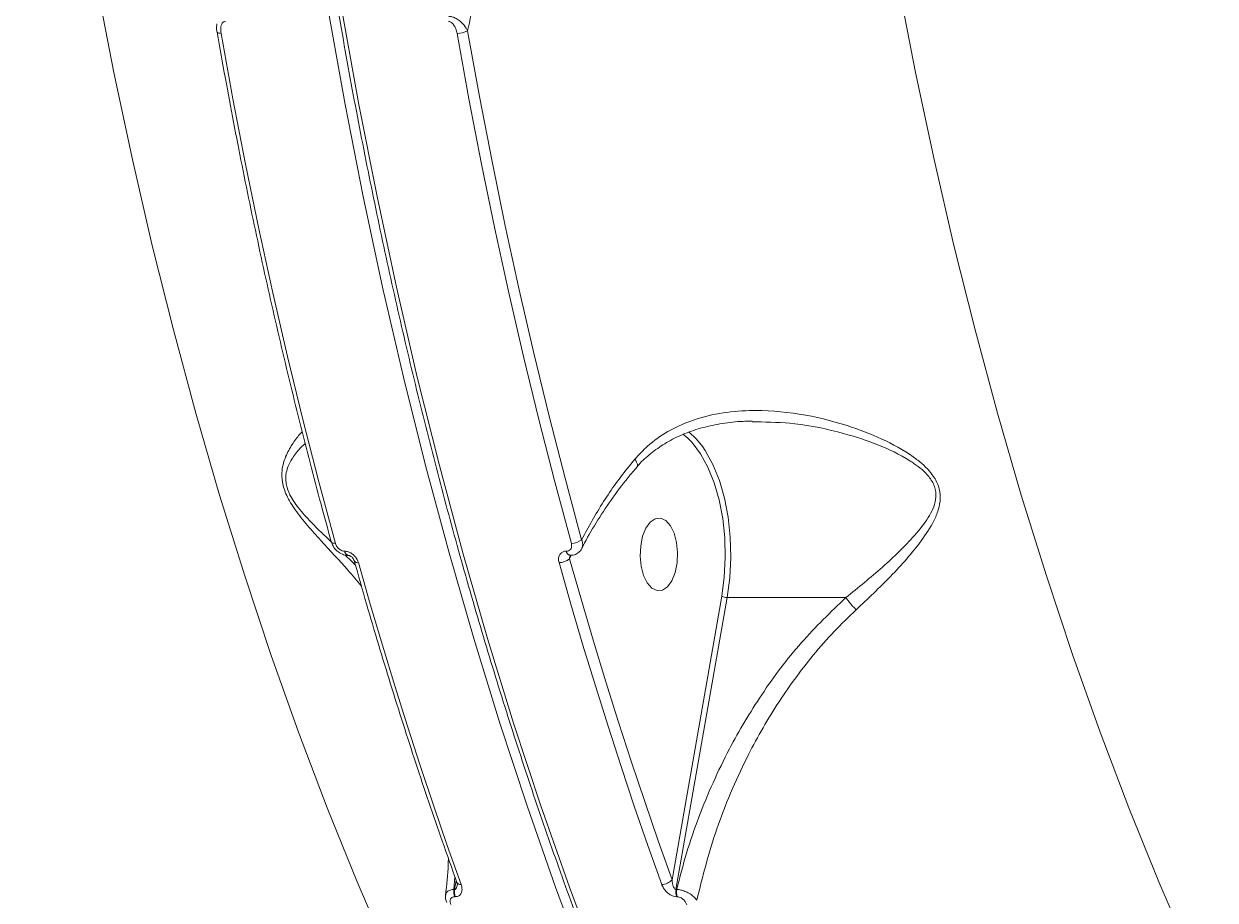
# Model space of a CAD drawing. Header units: millimetres. Extents: x -5550 to 7488, y -4093 to 4627.
# Drawn here: x -1871.7 to -1724.1, y 1750 to 1858.6 of the extents above; entities that cross this region are included whole.
import ezdxf

# ---------------------------------------------------------------- set-up
doc = ezdxf.new("R2010")
doc.units = ezdxf.units.MM
doc.layers.add('DIKOM_ОБЪЕКТ', color=7, linetype='Continuous')

msp = doc.modelspace()

# ---------------------------------------------------------------- linework, layer by layer
at = {"layer": 'DIKOM_ОБЪЕКТ', "color": 7, "linetype": 'Continuous', "lineweight": 15}
for p, q in [((-1781.461, 1809.283), (-1780.95, 1809.258)), ((-1790.029, 1807.756), (-1789.47, 1807.287)), ((-1831.929, 1793.239), (-1831.957, 1793.239)), ((-1831.504, 1792.714), (-1831.476, 1792.714)), ((-1804.471, 1793.239), (-1804.499, 1793.239)), ((-1804.08, 1792.301), (-1803.885, 1792.746)), ((-1804.046, 1792.714), (-1804.018, 1792.714)), ((-1785.222, 1787.653), (-1791.382, 1752.532)), ((-1790.891, 1751.337), (-1784.55, 1787.492)), ((-1769.84, 1787.492), (-1784.55, 1787.492)), ((-1818.409, 1751.337), (-1818.291, 1752.908)), ((-1818.126, 1752.443), (-1818.32, 1751.337)), ((-1818.32, 1751.337), (-1818.409, 1751.337)), ((-1790.803, 1751.337), (-1790.891, 1751.337)), ((-1818.342, 1750.438), (-1818.254, 1750.438)), ((-1790.824, 1750.438), (-1790.736, 1750.438))]:
    msp.add_line(p, q, dxfattribs=at)
at = {"layer": 'DIKOM_ОБЪЕКТ', "color": 7, "linetype": 'Continuous', "lineweight": 15, "flags": 128}
for points in [[(-1845.061, 1991.842), (-1844.955, 1979.654), (-1844.667, 1967.478), (-1844.196, 1955.323), (-1843.545, 1943.2), (-1842.713, 1931.119), (-1841.7, 1919.089), (-1840.508, 1907.122), (-1839.138, 1895.227), (-1837.59, 1883.414), (-1835.867, 1871.693), (-1833.969, 1860.075), (-1831.898, 1848.568), (-1829.656, 1837.183), (-1827.245, 1825.928), (-1824.667, 1814.815), (-1821.924, 1803.851), (-1819.018, 1793.046), (-1815.951, 1782.41), (-1812.728, 1771.951), (-1809.349, 1761.678), (-1805.818, 1751.6), (-1802.138, 1741.725)], [(-1800.423, 1741.725), (-1804.103, 1751.6), (-1807.634, 1761.678), (-1811.013, 1771.951), (-1814.237, 1782.41), (-1817.303, 1793.046), (-1820.209, 1803.851), (-1822.953, 1814.815), (-1825.531, 1825.928), (-1827.942, 1837.183), (-1830.184, 1848.568), (-1832.254, 1860.075), (-1834.152, 1871.693), (-1835.876, 1883.414), (-1837.423, 1895.227), (-1838.794, 1907.122), (-1839.986, 1919.089), (-1840.998, 1931.119), (-1841.831, 1943.2), (-1842.482, 1955.323), (-1842.952, 1967.478), (-1843.24, 1979.654), (-1843.347, 1991.842)], [(-1871.71, 1930.997), (-1870.648, 1919.529), (-1869.407, 1908.129), (-1867.987, 1896.809), (-1866.39, 1885.577), (-1864.617, 1874.446), (-1862.67, 1863.424), (-1860.551, 1852.523), (-1858.262, 1841.753), (-1855.805, 1831.123), (-1853.181, 1820.643), (-1850.395, 1810.324), (-1847.448, 1800.175), (-1844.342, 1790.205), (-1841.082, 1780.423), (-1837.669, 1770.839), (-1834.107, 1761.461), (-1830.4, 1752.299), (-1826.551, 1743.361)], [(-1727.205, 1743.361), (-1731.054, 1752.299), (-1734.762, 1761.461), (-1738.323, 1770.839), (-1741.736, 1780.423), (-1744.997, 1790.205), (-1748.102, 1800.175), (-1751.049, 1810.324), (-1753.836, 1820.643), (-1756.459, 1831.123), (-1758.916, 1841.753), (-1761.206, 1852.523), (-1763.325, 1863.424), (-1765.271, 1874.446), (-1767.044, 1885.577), (-1768.641, 1896.809), (-1770.061, 1908.129), (-1771.302, 1919.529), (-1772.364, 1930.997)], [(-1847.766, 1857.539), (-1847.76, 1857.521), (-1847.722, 1857.476), (-1847.65, 1857.439), (-1847.548, 1857.412), (-1847.42, 1857.395), (-1847.269, 1857.39)], [(-1833.107, 1794.211), (-1835.167, 1801.85), (-1837.146, 1809.569), (-1839.042, 1817.365), (-1840.856, 1825.236), (-1842.586, 1833.176), (-1844.232, 1841.185), (-1845.793, 1849.257), (-1847.269, 1857.39)], [(-1818.022, 1857.39), (-1816.547, 1849.257), (-1814.986, 1841.185), (-1813.34, 1833.176), (-1811.61, 1825.236), (-1809.796, 1817.365), (-1807.899, 1809.569), (-1805.92, 1801.85), (-1803.86, 1794.211)], [(-1802.585, 1794.649), (-1804.64, 1802.271), (-1806.615, 1809.973), (-1808.507, 1817.752), (-1810.317, 1825.605), (-1812.044, 1833.529), (-1813.686, 1841.519), (-1815.244, 1849.574), (-1816.716, 1857.689)], [(-1789.47, 1807.287), (-1788.895, 1806.7), (-1787.856, 1805.318), (-1786.937, 1803.644), (-1786.16, 1801.718), (-1785.543, 1799.584), (-1785.101, 1797.293), (-1784.844, 1794.898), (-1784.778, 1792.455), (-1784.905, 1790.021), (-1785.222, 1787.653)], [(-1787.562, 1806.149), (-1788.339, 1807.134), (-1789.28, 1808.042)], [(-1784.55, 1787.492), (-1784.223, 1789.934), (-1784.092, 1792.444), (-1784.16, 1794.964), (-1784.425, 1797.434), (-1784.881, 1799.797), (-1785.517, 1801.997), (-1786.319, 1803.983), (-1787.267, 1805.709), (-1787.562, 1806.149)], [(-1791.009, 1790.594), (-1791.417, 1789.587), (-1791.955, 1788.844), (-1792.578, 1788.425), (-1793.237, 1788.365), (-1793.878, 1788.667), (-1794.449, 1789.307), (-1794.905, 1790.234), (-1795.207, 1791.372), (-1795.332, 1792.63), (-1795.269, 1793.905), (-1795.024, 1795.094), (-1794.616, 1796.101), (-1794.079, 1796.844), (-1793.455, 1797.263), (-1792.796, 1797.324), (-1792.155, 1797.022), (-1791.584, 1796.381), (-1791.129, 1795.454), (-1790.826, 1794.316), (-1790.702, 1793.058), (-1790.764, 1791.783), (-1791.009, 1790.594)], [(-1833.617, 1794.418), (-1833.612, 1794.404), (-1833.569, 1794.338), (-1833.494, 1794.284), (-1833.389, 1794.244), (-1833.258, 1794.219), (-1833.107, 1794.211)], [(-1791.382, 1752.532), (-1793.093, 1757.349), (-1794.77, 1762.212), (-1796.411, 1767.12), (-1798.017, 1772.072), (-1799.587, 1777.067), (-1801.121, 1782.104), (-1802.619, 1787.183), (-1804.08, 1792.301)], [(-1817.519, 1751.959), (-1819.234, 1756.787), (-1820.915, 1761.662), (-1822.56, 1766.582), (-1824.17, 1771.545), (-1825.744, 1776.552), (-1827.281, 1781.602), (-1828.783, 1786.692), (-1830.247, 1791.822)], [(-1805.389, 1791.822), (-1803.925, 1786.692), (-1802.424, 1781.602), (-1800.886, 1776.552), (-1799.312, 1771.545), (-1797.702, 1766.582), (-1796.057, 1761.662), (-1794.377, 1756.787), (-1792.661, 1751.959)]]:
    msp.add_lwpolyline(points, dxfattribs=at)
at = {"layer": 'DIKOM_ОБЪЕКТ', "color": 7, "linetype": 'Continuous', "lineweight": 15}
for centre, radius, start, end in [((-1818.009, 1860.336), 2.946, 269.73709, 296.03406), ((-1803.864, 1796.296), 2.085, 270.09569, 307.83764), ((-1831.363, 1793.293), 0.596, 185.22254, 256.28381), ((-1831.338, 1793.292), 0.593, 185.13276, 256.90926), ((-1805.379, 1793.824), 2.002, 269.70337, 310.45455), ((-1803.911, 1793.291), 0.591, 185.04756, 257.39982), ((-1803.877, 1793.294), 0.597, 185.2804, 256.09136), ((-1830.34, 1792.325), 0.511, 215.14306, 280.4652), ((-1784.565, 1788.909), 1.418, 242.4004, 270.62927), ((-1792.667, 1753.685), 1.726, 270.1966, 318.10338), ((-1816.63, 1751.017), 1.807, 169.80255, 198.70157), ((-1816.542, 1751.017), 1.807, 169.80255, 198.70157), ((-1817.599, 1752.473), 0.52, 212.52862, 278.87145), ((-1789.109, 1751.017), 1.81, 169.82629, 198.67783), ((-1789.021, 1751.017), 1.81, 169.82835, 198.69087)]:
    msp.add_arc(centre, radius, start, end, dxfattribs=at)
for points, knots in [([(-1843.831, 1991.843), (-1843.824, 1989.822), (-1843.804, 1983.963), (-1843.646, 1974.268), (-1843.304, 1962.769), (-1842.797, 1951.293), (-1842.128, 1939.848), (-1841.298, 1928.443), (-1840.307, 1917.086), (-1839.156, 1905.786), (-1837.846, 1894.552), (-1836.377, 1883.391), (-1834.751, 1872.313), (-1832.968, 1861.325), (-1831.031, 1850.435), (-1828.941, 1839.653), (-1826.699, 1828.986), (-1824.307, 1818.442), (-1821.767, 1808.029), (-1819.08, 1797.755), (-1816.249, 1787.627), (-1813.275, 1777.653), (-1810.161, 1767.841), (-1806.91, 1758.198), (-1803.523, 1748.731), (-1800.004, 1739.447), (-1796.354, 1730.354), (-1792.576, 1721.458), (-1788.674, 1712.766), (-1784.65, 1704.284), (-1780.507, 1696.019), (-1776.248, 1687.977), (-1771.877, 1680.164), (-1767.396, 1672.586), (-1762.809, 1665.249), (-1758.119, 1658.158), (-1753.33, 1651.318), (-1748.446, 1644.735), (-1743.469, 1638.414), (-1738.404, 1632.36), (-1733.255, 1626.577), (-1728.025, 1621.07), (-1722.718, 1615.842), (-1717.338, 1610.899), (-1711.89, 1606.243), (-1706.377, 1601.879), (-1700.804, 1597.809), (-1695.175, 1594.039), (-1689.495, 1590.564), (-1683.766, 1587.41), (-1679.081, 1585.042), (-1676.294, 1583.837), (-1675.444, 1583.47)], [0, 0, 0, 0, 0.0107474, 0.0311662, 0.0515854, 0.0720045, 0.0924238, 0.1128432, 0.1332627, 0.1536823, 0.1741021, 0.1945222, 0.2149425, 0.235363, 0.2557839, 0.276205, 0.2966265, 0.3170483, 0.3374705, 0.3578932, 0.3783163, 0.3987398, 0.419164, 0.4395885, 0.4600137, 0.4804392, 0.5008656, 0.5212925, 0.54172, 0.5621479, 0.5825766, 0.6030058, 0.6234355, 0.6438659, 0.6642965, 0.6847276, 0.705159, 0.7255904, 0.7460216, 0.7664526, 0.7868831, 0.8073125, 0.8277408, 0.8481673, 0.8685918, 0.8890133, 0.9094319, 0.9298469, 0.9502576, 0.9706631, 0.9910635, 1, 1, 1, 1]), ([(-1816.716, 1857.689), (-1816.12, 1860.418), (-1814.929, 1865.877), (-1812.469, 1874.048), (-1809.526, 1882.171), (-1805.749, 1890.839), (-1801.825, 1898.288), (-1797.937, 1904.508), (-1794.681, 1909.081), (-1791.229, 1913.336), (-1788.66, 1915.848), (-1787.449, 1917.032)], [0, 0, 0, 0, 0.1269749, 0.2539551, 0.3836726, 0.5133758, 0.674673, 0.756562, 0.8384278, 0.9238218, 1, 1, 1, 1]), ([(-1847.269, 1857.39), (-1847.297, 1857.666), (-1847.337, 1858.064), (-1847.206, 1858.512), (-1847.061, 1858.73), (-1846.891, 1858.846), (-1846.774, 1858.858), (-1846.722, 1858.864)], [0, 0, 0, 0, 0.4370895, 0.6288865, 0.7909282, 0.9060552, 1, 1, 1, 1]), ([(-1816.716, 1857.689), (-1816.841, 1857.924), (-1817.087, 1858.387), (-1817.663, 1858.943), (-1818.211, 1859.281), (-1818.676, 1859.46), (-1818.945, 1859.488), (-1819.084, 1859.502)], [0, 0, 0, 0, 0.2736181, 0.5372366, 0.7207868, 0.8565588, 1, 1, 1, 1]), ([(-1819.084, 1858.864), (-1819.014, 1858.855), (-1818.876, 1858.837), (-1818.649, 1858.691), (-1818.394, 1858.409), (-1818.153, 1857.953), (-1818.067, 1857.584), (-1818.022, 1857.39)], [0, 0, 0, 0, 0.1189668, 0.2374181, 0.412311, 0.6910214, 1, 1, 1, 1]), ([(-1847.789, 1858.562), (-1847.797, 1858.524), (-1847.86, 1858.234), (-1847.831, 1857.883), (-1847.77, 1857.581), (-1847.762, 1857.539)], [0, 0, 0, 0, 0.1131638, 0.8769609, 1, 1, 1, 1]), ([(-1847.766, 1857.539), (-1847.426, 1855.629), (-1846.44, 1850.09), (-1844.691, 1841.002), (-1842.47, 1830.319), (-1840.096, 1819.759), (-1837.573, 1809.33), (-1835.393, 1800.9), (-1834.04, 1795.964), (-1833.617, 1794.418)], [0, 0, 0, 0, 0.0879775, 0.2551304, 0.422289, 0.5894516, 0.7566164, 0.9237846, 1, 1, 1, 1]), ([(-1768.557, 1785.988), (-1767.105, 1787.359), (-1764.163, 1790.139), (-1760.948, 1793.774), (-1759.101, 1796.554), (-1758.339, 1798.35), (-1758.06, 1799.805), (-1758.285, 1801.331), (-1759.215, 1802.997), (-1760.429, 1804.135), (-1762.499, 1805.678), (-1765.397, 1807.244), (-1770.143, 1809.06), (-1775.656, 1810.39), (-1781.01, 1810.808), (-1785.564, 1810.39), (-1788.983, 1809.507), (-1791.969, 1808.115), (-1794.259, 1806.516), (-1795.476, 1805.199), (-1795.987, 1804.646)], [0, 0, 0, 0, 0.0952093, 0.1929557, 0.2447995, 0.2710695, 0.2981706, 0.3242906, 0.3503883, 0.3910761, 0.4019419, 0.4719633, 0.543809, 0.6393956, 0.7378521, 0.7988548, 0.8613638, 0.9113745, 0.9628374, 1, 1, 1, 1]), ([(-1795.71, 1803.667), (-1795.637, 1803.761), (-1795.141, 1804.401), (-1794.003, 1805.386), (-1792.285, 1806.62), (-1790.316, 1807.634), (-1788.137, 1808.435), (-1785.756, 1808.986), (-1783.51, 1809.31), (-1782.046, 1809.337), (-1781.449, 1809.348)], [0, 0, 0, 0, 0.0225658, 0.1535371, 0.2887932, 0.4312197, 0.579289, 0.7321695, 0.8907818, 1, 1, 1, 1]), ([(-1780.95, 1809.258), (-1779.358, 1809.231), (-1775.735, 1809.168), (-1770.669, 1808.042), (-1765.866, 1806.534), (-1762.961, 1805.139), (-1760.868, 1803.764), (-1759.673, 1802.779), (-1758.761, 1801.277), (-1758.601, 1799.946), (-1758.908, 1798.731), (-1759.317, 1797.92), (-1760.053, 1796.706), (-1761.833, 1794.517), (-1765.222, 1791.232), (-1768.301, 1788.739), (-1769.84, 1787.492)], [0, 0, 0, 0, 0.1084064, 0.246739, 0.3466588, 0.4462002, 0.4610774, 0.5155052, 0.5491796, 0.5827231, 0.6148763, 0.6472383, 0.6541117, 0.7260622, 0.8629791, 1, 1, 1, 1]), ([(-1837.204, 1808.021), (-1837.316, 1807.914), (-1837.734, 1807.513), (-1838.483, 1806.477), (-1839.278, 1805.052), (-1839.76, 1803.482), (-1839.746, 1801.817), (-1839.179, 1800.079), (-1838.038, 1798.233), (-1836.552, 1796.387), (-1834.32, 1793.883), (-1831.976, 1791.404), (-1830.419, 1789.568), (-1829.869, 1788.919)], [0, 0, 0, 0, 0.0374699, 0.1409867, 0.244312, 0.3353915, 0.4002456, 0.4660427, 0.5394231, 0.6256227, 0.71416, 0.8989886, 1, 1, 1, 1]), ([(-1833.576, 1794.361), (-1833.879, 1794.649), (-1834.709, 1795.438), (-1836.132, 1796.837), (-1837.625, 1798.464), (-1838.727, 1800.063), (-1839.117, 1801.135), (-1839.283, 1802.074), (-1839.22, 1803.208), (-1838.605, 1804.56), (-1837.747, 1805.728), (-1837.111, 1806.324), (-1836.832, 1806.585)], [0, 0, 0, 0, 0.072334, 0.1978846, 0.3256913, 0.4272638, 0.501645, 0.516325, 0.6053716, 0.7350967, 0.8839801, 1, 1, 1, 1]), ([(-1795.987, 1804.646), (-1796.211, 1804.373), (-1797.621, 1802.657), (-1800.038, 1799.347), (-1801.725, 1796.236), (-1802.585, 1794.649)], [0, 0, 0, 0, 0.0849888, 0.5334691, 1, 1, 1, 1]), ([(-1795.987, 1804.646), (-1795.973, 1804.626), (-1795.861, 1804.464), (-1795.703, 1804.17), (-1795.625, 1803.848), (-1795.708, 1803.739), (-1795.744, 1803.692)], [0, 0, 0, 0, 0.0465728, 0.3762399, 0.7310292, 1, 1, 1, 1]), ([(-1802.544, 1793.598), (-1802.497, 1793.698), (-1802.003, 1794.752), (-1800.817, 1796.758), (-1798.966, 1799.584), (-1797.248, 1801.9), (-1796.082, 1803.237), (-1795.7, 1803.674)], [0, 0, 0, 0, 0.0293465, 0.3075732, 0.5862015, 0.8646821, 1, 1, 1, 1]), ([(-1833.598, 1794.42), (-1833.54, 1794.237), (-1833.401, 1793.802), (-1832.914, 1793.236), (-1832.272, 1792.844), (-1831.772, 1792.692), (-1831.526, 1792.719), (-1831.504, 1792.722)], [0, 0, 0, 0, 0.2011586, 0.4777676, 0.7367103, 0.9761021, 1, 1, 1, 1]), ([(-1831.957, 1793.239), (-1832.053, 1793.249), (-1832.245, 1793.268), (-1832.537, 1793.418), (-1832.8, 1793.642), (-1833.003, 1793.919), (-1833.074, 1794.118), (-1833.107, 1794.211)], [0, 0, 0, 0, 0.1952389, 0.3901078, 0.5933006, 0.8111694, 1, 1, 1, 1]), ([(-1803.86, 1794.211), (-1803.84, 1794.096), (-1803.798, 1793.867), (-1803.883, 1793.563), (-1804.068, 1793.343), (-1804.285, 1793.248), (-1804.428, 1793.241), (-1804.471, 1793.239)], [0, 0, 0, 0, 0.2336267, 0.4673451, 0.6955213, 0.908724, 1, 1, 1, 1]), ([(-1802.556, 1793.602), (-1802.502, 1793.758), (-1802.394, 1794.07), (-1802.521, 1794.456), (-1802.585, 1794.649)], [0, 0, 0, 0, 0.4971121, 1, 1, 1, 1]), ([(-1830.61, 1791.514), (-1830.717, 1791.623), (-1831.126, 1792.037), (-1831.592, 1792.474), (-1831.935, 1792.796)], [0, 0, 0, 0, 0.2611513, 1, 1, 1, 1]), ([(-1830.247, 1791.822), (-1830.295, 1791.957), (-1830.398, 1792.246), (-1830.693, 1792.649), (-1831.075, 1792.976), (-1831.505, 1793.196), (-1831.787, 1793.224), (-1831.929, 1793.239)], [0, 0, 0, 0, 0.1890216, 0.4045231, 0.6068578, 0.803368, 1, 1, 1, 1]), ([(-1831.474, 1792.714), (-1831.473, 1792.714), (-1831.467, 1792.714), (-1831.408, 1792.709), (-1831.305, 1792.673), (-1831.173, 1792.6), (-1831.031, 1792.484), (-1830.896, 1792.327), (-1830.798, 1792.16), (-1830.774, 1792.07), (-1830.764, 1792.033)], [0, 0, 0, 0, 0.0209897, 0.1439788, 0.2598794, 0.3809347, 0.523472, 0.6829647, 0.8687826, 1, 1, 1, 1]), ([(-1804.499, 1793.239), (-1804.563, 1793.235), (-1804.771, 1793.225), (-1805.089, 1793.089), (-1805.36, 1792.77), (-1805.483, 1792.326), (-1805.421, 1791.99), (-1805.389, 1791.822)], [0, 0, 0, 0, 0.0931713, 0.3039183, 0.5302115, 0.7651679, 1, 1, 1, 1]), ([(-1804.08, 1792.301), (-1804.076, 1792.391), (-1804.07, 1792.555), (-1804.013, 1792.703), (-1803.987, 1792.769)], [0, 0, 0, 0, 0.5544082, 1, 1, 1, 1]), ([(-1804.052, 1792.717), (-1804.056, 1792.716), (-1804.064, 1792.713), (-1804.048, 1792.713), (-1804.041, 1792.712)], [0, 0, 0, 0, 0.5378829, 1, 1, 1, 1]), ([(-1804.02, 1792.728), (-1803.838, 1792.738), (-1803.45, 1792.759), (-1802.944, 1793.071), (-1802.63, 1793.381), (-1802.565, 1793.588), (-1802.561, 1793.6)], [0, 0, 0, 0, 0.2979819, 0.6339872, 0.9792262, 1, 1, 1, 1]), ([(-1830.758, 1792.031), (-1830.255, 1790.26), (-1828.799, 1785.125), (-1826.279, 1776.743), (-1823.153, 1766.947), (-1820.39, 1758.78), (-1818.65, 1753.908), (-1818.038, 1752.193)], [0, 0, 0, 0, 0.1293235, 0.3750435, 0.6207761, 0.8665134, 1, 1, 1, 1]), ([(-1769.838, 1787.491), (-1771.724, 1785.683), (-1775.547, 1782.022), (-1780.328, 1775.614), (-1783.852, 1769.704), (-1786.341, 1764.576), (-1788.115, 1760.262), (-1789.64, 1755.843), (-1790.415, 1752.839), (-1790.803, 1751.337)], [0, 0, 0, 0, 0.1852063, 0.3752213, 0.5580256, 0.6672717, 0.7765215, 0.8882589, 1, 1, 1, 1]), ([(-1769.84, 1787.492), (-1769.84, 1787.492), (-1769.839, 1787.492), (-1769.838, 1787.491), (-1769.838, 1787.491), (-1769.838, 1787.491)], [0, 0, 0, 0, 0.4215695, 0.7769012, 1, 1, 1, 1]), ([(-1768.557, 1785.988), (-1768.606, 1786.035), (-1768.765, 1786.19), (-1769.081, 1786.525), (-1769.491, 1787.004), (-1769.722, 1787.328), (-1769.838, 1787.491)], [0, 0, 0, 0, 0.1074418, 0.3494533, 0.674692, 1, 1, 1, 1]), ([(-1788.319, 1750.009), (-1787.574, 1752.973), (-1786.447, 1757.454), (-1784.162, 1763.296), (-1781.782, 1768.472), (-1778.481, 1774.289), (-1774.723, 1779.456), (-1771.344, 1783.321), (-1769.486, 1785.099), (-1768.557, 1785.988)], [0, 0, 0, 0, 0.2227155, 0.3367338, 0.4507487, 0.631004, 0.8132771, 0.906646, 1, 1, 1, 1]), ([(-1819.098, 1755.18), (-1819.103, 1754.92), (-1819.131, 1753.422), (-1819.309, 1751.9), (-1819.456, 1750.642)], [0, 0, 0, 0, 0.1733354, 1, 1, 1, 1]), ([(-1790.891, 1751.337), (-1790.913, 1751.34), (-1790.958, 1751.346), (-1791.046, 1751.403), (-1791.147, 1751.534), (-1791.25, 1751.763), (-1791.336, 1752.081), (-1791.372, 1752.35), (-1791.381, 1752.51), (-1791.382, 1752.532)], [0, 0, 0, 0, 0.0552437, 0.109874, 0.243731, 0.4176021, 0.6518161, 0.9518602, 1, 1, 1, 1]), ([(-1818.409, 1751.337), (-1818.488, 1751.331), (-1818.746, 1751.313), (-1819.098, 1751.189), (-1819.383, 1750.952), (-1819.416, 1750.739), (-1819.432, 1750.639)], [0, 0, 0, 0, 0.1347042, 0.4434968, 0.7394657, 1, 1, 1, 1]), ([(-1817.994, 1751.901), (-1818.005, 1751.831), (-1818.028, 1751.678), (-1818.101, 1751.505), (-1818.186, 1751.394), (-1818.253, 1751.345), (-1818.3, 1751.339), (-1818.32, 1751.337)], [0, 0, 0, 0, 0.2910932, 0.633922, 0.7759169, 0.9057488, 1, 1, 1, 1]), ([(-1818.254, 1750.438), (-1818.195, 1750.441), (-1817.991, 1750.451), (-1817.701, 1750.586), (-1817.465, 1750.9), (-1817.363, 1751.367), (-1817.464, 1751.75), (-1817.519, 1751.959)], [0, 0, 0, 0, 0.0796386, 0.2757546, 0.4707946, 0.7104968, 1, 1, 1, 1]), ([(-1818.042, 1752.195), (-1818.034, 1752.176), (-1817.991, 1752.073), (-1817.982, 1751.942), (-1817.986, 1751.914), (-1817.988, 1751.903)], [0, 0, 0, 0, 0.1246768, 0.6626557, 1, 1, 1, 1]), ([(-1792.661, 1751.959), (-1792.651, 1751.931), (-1792.573, 1751.724), (-1792.373, 1751.368), (-1792.007, 1750.957), (-1791.617, 1750.667), (-1791.212, 1750.475), (-1790.954, 1750.45), (-1790.824, 1750.438)], [0, 0, 0, 0, 0.0392292, 0.2872254, 0.495184, 0.6710096, 0.8353089, 1, 1, 1, 1]), ([(-1788.319, 1750.009), (-1788.337, 1750.034), (-1788.458, 1750.208), (-1788.753, 1750.51), (-1789.253, 1750.859), (-1789.774, 1751.113), (-1790.306, 1751.288), (-1790.636, 1751.321), (-1790.803, 1751.337)], [0, 0, 0, 0, 0.0391561, 0.268345, 0.466394, 0.6436462, 0.8199193, 1, 1, 1, 1]), ([(-1819.441, 1750.636), (-1819.455, 1750.484), (-1819.483, 1750.168), (-1819.362, 1749.868), (-1819.299, 1749.713)], [0, 0, 0, 0, 0.4818083, 1, 1, 1, 1]), ([(-1818.809, 1749.472), (-1818.847, 1749.611), (-1818.912, 1749.857), (-1818.845, 1750.153), (-1818.695, 1750.346), (-1818.511, 1750.429), (-1818.381, 1750.436), (-1818.342, 1750.438)], [0, 0, 0, 0, 0.3025833, 0.5347158, 0.7255131, 0.9171265, 1, 1, 1, 1]), ([(-1790.736, 1750.438), (-1790.652, 1750.43), (-1790.484, 1750.414), (-1790.223, 1750.291), (-1789.976, 1750.106), (-1789.747, 1749.846), (-1789.62, 1749.622), (-1789.57, 1749.491), (-1789.563, 1749.472)], [0, 0, 0, 0, 0.1672821, 0.3344467, 0.509136, 0.7130918, 0.9577797, 1, 1, 1, 1])]:
    msp.add_open_spline(points, degree=3, knots=knots, dxfattribs=at)

doc.saveas('drawing.dxf')
